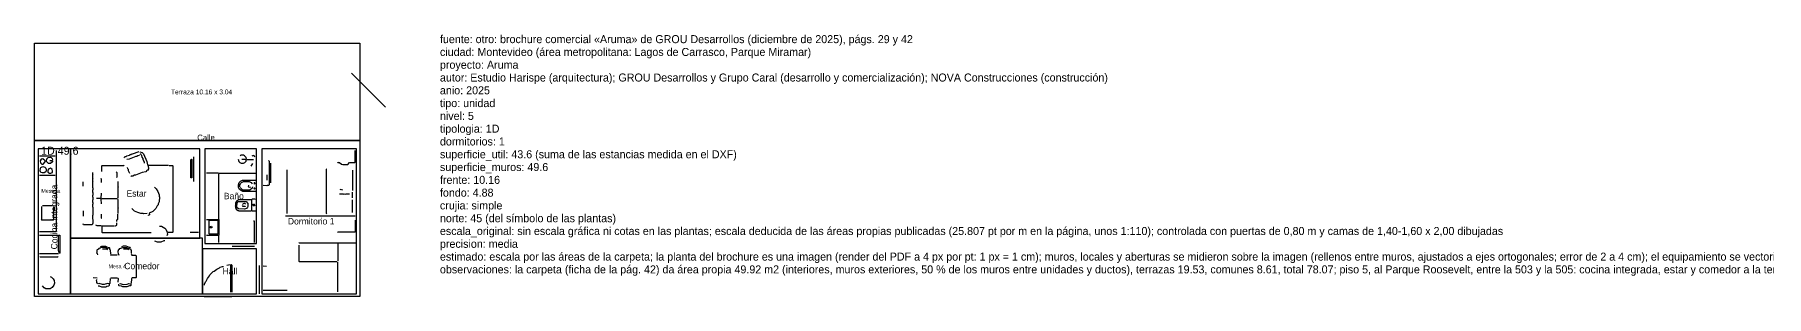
# Model space of a CAD drawing. Header units: metres. Extents: x 0 to 108, y 0 to 8.
# Drawn here: x 0 to 54.1, y 0 to 8.2 of the extents above; entities that cross this region are included whole.
import ezdxf

# ---------------------------------------------------------------- set-up
doc = ezdxf.new("R2010")
doc.units = ezdxf.units.M
for name, color, linetype in [('Trazo_Cotas', 9, 'Continuous'), ('Trazo_Datos', 7, 'Continuous'), ('Trazo_Entrada', 1, 'Continuous'), ('Trazo_Equipamiento', 8, 'Continuous'), ('Trazo_Estancias', 3, 'Continuous'), ('Trazo_Fachada', 30, 'Continuous'), ('Trazo_Norte', 1, 'Continuous'), ('Trazo_Puertas', 1, 'Continuous'), ('Trazo_Unidad', 7, 'Continuous'), ('Trazo_Ventanas', 5, 'Continuous')]:
    doc.layers.add(name, color=color, linetype=linetype)

msp = doc.modelspace()

# ---------------------------------------------------------------- linework, layer by layer
at = {"layer": 'Trazo_Cotas'}
msp.add_lwpolyline([(0, 7.92), (10.16, 7.92), (10.16, 4.88), (0, 4.88)], close=True, dxfattribs=at)
at = {"layer": 'Trazo_Entrada'}
msp.add_line((5.3, 0), (6.16, 0), dxfattribs=at)
at = {"layer": 'Trazo_Equipamiento', "color": 8}
for p, q in [((0.15, 4.4), (0.64, 4.4)), ((0.15, 3.79), (0.64, 3.79)), ((5.74, 3.85), (5.37, 3.85)), ((5.75, 2.42), (5.75, 3.84)), ((5.76, 3.85), (6.9, 3.85)), ((6.47, 4.29), (6.6, 4.29)), ((6.62, 4.28), (6.84, 4.28)), ((6.8, 4.16), (6.75, 4.07)), ((0.25, 2.84), (0.56, 2.84)), ((6.77, 3.01), (6.77, 2.68)), ((5.37, 2.41), (5.74, 2.41)), ((5.75, 2.4), (5.75, 1.92)), ((6.9, 2.67), (6.78, 2.67)), ((0.15, 1.92), (0.74, 1.92)), ((5.37, 1.91), (5.74, 1.91)), ((5.75, 1.69), (5.75, 1.9))]:
    msp.add_line(p, q, dxfattribs=at)
at = {"layer": 'Trazo_Equipamiento', "color": 9}
for p, q in [((4.97, 3.59), (4.97, 4.37)), ((4.18, 4.09), (3.56, 4.09)), ((7.26, 3.64), (7.26, 3.8)), ((7.37, 4.17), (7.37, 3.55)), ((7.89, 2.59), (7.89, 3.96)), ((9.93, 3.95), (9.93, 3.31)), ((1.52, 3.45), (1.52, 3.58)), ((9.93, 3.08), (9.93, 3.26)), ((2.07, 3.06), (1.93, 3.06)), ((2.08, 3.07), (2.09, 3.23)), ((2.09, 2.89), (2.08, 3.04)), ((9.93, 2.62), (9.93, 3.02)), ((1.52, 2.68), (1.52, 2.51)), ((2.11, 2.21), (2.47, 2.21)), ((7.84, 2.52), (10.01, 2.52)), ((5.12, 2), (4.86, 2)), ((9.47, 1.67), (9.47, 1.11)), ((1.95, 0.57), (1.83, 0.58)), ((6.11, 0.99), (6, 0.97)), ((6.12, 0.98), (6.12, 0.13)), ((7.14, 0.96), (7.24, 0.95)), ((9.46, 1.08), (9.46, 0.14)), ((7.14, 0.2), (7.89, 0.2))]:
    msp.add_line(p, q, dxfattribs=at)
at = {"layer": 'Trazo_Equipamiento', "color": 8}
for points in [[(0.67, 4.56), (0.67, 2.03), (0.66, 2.02), (0.15, 2.02)], [(0.47, 4.25), (0.55, 4.25), (0.56, 4.24), (0.56, 4.21), (0.5, 4.16), (0.43, 4.16), (0.37, 4.22), (0.38, 4.3), (0.42, 4.34), (0.5, 4.35), (0.52, 4.34), (0.55, 4.31), (0.56, 4.27)], [(6.61, 4.29), (6.62, 4.3), (6.61, 4.34), (6.56, 4.4), (6.52, 4.42), (6.45, 4.42), (6.42, 4.4)], [(6.82, 4.38), (6.81, 4.41), (6.85, 4.42), (6.87, 4.36)], [(6.36, 4.29), (6.38, 4.22), (6.41, 4.19), (6.45, 4.17), (6.52, 4.17), (6.57, 4.19), (6.61, 4.23), (6.61, 4.27)], [(6.9, 3.28), (6.5, 3.28), (6.4, 3.34), (6.37, 3.42), (6.37, 3.49), (6.39, 3.56), (6.43, 3.6), (6.49, 3.63), (6.9, 3.63)], [(6.41, 3.43), (6.41, 3.48), (6.43, 3.53), (6.46, 3.56), (6.52, 3.59), (6.7, 3.59), (6.76, 3.56), (6.79, 3.52)], [(6.81, 3.43), (6.79, 3.38), (6.72, 3.32), (6.5, 3.32), (6.42, 3.41)], [(6.74, 3.43), (6.72, 3.41), (6.69, 3.42), (6.68, 3.44), (6.69, 3.48)], [(0.59, 2.81), (0.59, 2.39), (0.58, 2.38), (0.22, 2.38), (0.21, 2.39), (0.22, 2.42), (0.22, 2.81)], [(6.76, 3.02), (6.38, 3.02), (6.32, 2.99), (6.27, 2.93), (6.27, 2.85), (6.26, 2.83), (6.27, 2.82), (6.27, 2.78), (6.3, 2.73), (6.37, 2.68)], [(6.6, 2.88), (6.56, 2.91), (6.54, 2.91), (6.51, 2.9), (6.49, 2.87)], [(6.59, 2.82), (6.58, 2.81), (6.51, 2.81), (6.49, 2.84)], [(6.9, 3.03), (6.88, 3.04), (6.8, 3.04), (6.77, 3.02)], [(6.76, 2.67), (6.4, 2.67), (6.38, 2.68)], [(6.87, 1.69), (6.87, 2.35), (6.84, 2.35)], [(0.76, 1.37), (0.76, 1.41), (0.75, 1.42), (0.75, 1.91)], [(0.76, 1.92), (0.79, 1.91), (0.79, 1.35), (0.77, 1.34)], [(0.75, 1.34), (0.74, 1.33), (0.15, 1.33)], [(0.16, 1.23), (0.17, 1.24), (0.72, 1.24), (0.74, 1.25)], [(0.49, 0.62), (0.53, 0.6), (0.58, 0.55), (0.61, 0.5), (0.62, 0.41), (0.6, 0.35), (0.55, 0.28), (0.49, 0.24), (0.35, 0.24), (0.3, 0.27), (0.25, 0.33)]]:
    msp.add_lwpolyline(points, dxfattribs=at)
at = {"layer": 'Trazo_Equipamiento', "color": 9}
for points in [[(2.82, 4.33), (2.8, 4.34), (2.83, 4.38), (2.86, 4.38), (2.88, 4.4), (2.96, 4.42), (2.98, 4.44), (3.01, 4.44), (3.03, 4.46), (3.06, 4.46), (3.26, 4.53)], [(3.28, 4.43), (3.27, 4.41), (3.22, 4.4), (3.19, 4.38), (3.16, 4.38), (2.95, 4.29), (2.88, 4.28)], [(3.29, 4.52), (3.36, 4.5), (3.4, 4.46), (3.5, 4.22), (3.53, 4.11), (3.55, 4.09)], [(3.43, 4.17), (3.43, 4.2), (3.39, 4.27), (3.39, 4.31), (3.36, 4.35), (3.35, 4.41), (3.33, 4.43), (3.32, 4.47)], [(9.46, 4.21), (9.47, 4.19), (9.52, 4.19), (9.58, 4.14), (9.63, 4.12), (9.78, 4.13), (9.84, 4.19), (10, 4.19), (10.01, 4.2), (10.01, 4.56)], [(1.81, 3.87), (1.81, 3.82), (1.82, 3.81), (1.81, 3.79), (1.81, 3.7), (1.82, 3.69), (1.81, 3.67), (1.81, 3.59), (1.82, 3.59), (1.81, 3.57), (1.81, 3.41), (1.82, 3.4), (1.82, 3.33), (1.81, 3.32), (1.81, 3.26), (1.82, 3.25), (1.82, 3.17), (1.81, 3.16), (1.81, 3.11), (1.82, 3.1), (1.82, 3.02), (1.81, 3.01), (1.81, 2.95), (1.82, 2.94), (1.82, 2.88), (1.81, 2.87), (1.81, 2.8), (1.82, 2.79), (1.82, 2.54), (1.81, 2.53), (1.82, 2.29), (1.8, 2.24), (1.53, 2.24), (1.52, 2.27)], [(2.1, 3.91), (2.1, 4.08), (2.11, 4.09), (2.79, 4.09), (2.8, 4.11)], [(2.55, 3.9), (2.57, 3.87), (2.57, 3.73), (2.56, 3.72)], [(2.97, 3.84), (2.93, 3.93), (2.93, 3.97), (2.91, 3.99), (2.9, 4.03)], [(3.52, 3.94), (3.5, 3.94), (3.47, 3.9), (3.36, 3.88), (3.15, 3.79), (3.12, 3.79), (3.07, 3.76), (3.01, 3.76), (3, 3.75)], [(3.55, 4.08), (3.56, 3.99), (3.53, 3.94)], [(4.2, 4.09), (4.31, 4.09), (4.32, 4.08), (4.32, 2.01), (4.31, 2), (4.15, 2)], [(7.31, 4.25), (7.33, 4.23), (7.33, 3.49), (7.31, 3.47), (7.26, 3.47), (7.25, 3.46), (7.14, 3.47)], [(9.13, 2.58), (9.12, 2.59), (9.12, 3.98), (9.11, 3.99)], [(2.09, 3.56), (2.09, 3.66), (2.08, 3.69)], [(2.6, 3.59), (2.6, 3.45), (2.61, 3.42), (2.6, 3.41), (2.6, 3.08), (2.59, 3.07)], [(3.74, 3.42), (3.8, 3.36), (3.85, 3.28), (3.89, 3.18), (3.89, 3.12), (3.9, 3.11), (3.89, 2.96), (3.86, 2.89), (3.86, 2.86), (3.83, 2.83), (3.79, 2.75), (3.69, 2.66), (3.58, 2.6), (3.59, 2.56), (3.58, 2.53), (3.55, 2.54)], [(9.63, 3.32), (9.55, 3.34), (9.53, 3.33)], [(2.09, 3.05), (2.1, 3.06), (2.58, 3.06)], [(2.59, 3.05), (2.6, 3.03), (2.6, 2.78), (2.61, 2.77), (2.6, 2.74), (2.6, 2.59)], [(3.52, 2.59), (3.4, 2.58), (3.39, 2.59), (3.32, 2.59), (3.22, 2.62), (3.12, 2.67), (3.04, 2.75)], [(9.52, 3.21), (9.63, 3.21), (9.64, 3.2), (9.67, 3.21), (9.71, 3.2), (9.73, 3.21), (9.83, 3.21)], [(2.09, 2.21), (1.95, 2.21), (1.91, 2.23)], [(2.08, 2.44), (2.09, 2.45), (2.09, 2.57)], [(2.1, 2.2), (2.1, 2.01), (2.11, 2), (3.64, 2)], [(2.49, 2.21), (2.53, 2.21), (2.57, 2.23), (2.57, 2.3)], [(2.57, 2.34), (2.57, 2.39), (2.6, 2.42), (2.6, 2.57)], [(3.9, 2.2), (3.96, 2.2), (4.07, 2.13), (4.1, 2.1), (4.14, 2.01)], [(10.01, 2.38), (10.01, 2.02), (10, 2.01), (9.47, 2.01), (9.46, 2.02)], [(3.74, 1.74), (3.83, 1.71), (3.95, 1.71), (4.05, 1.75), (4.07, 1.75)], [(4.14, 1.99), (4.15, 1.95), (4.13, 1.89)], [(8.25, 1.67), (8.26, 1.68), (9.46, 1.68), (9.47, 1.67)], [(9.47, 1.67), (9.47, 1.68), (10.02, 1.68)], [(1.97, 1.47), (1.94, 1.45), (1.94, 1.37), (1.93, 1.36), (1.95, 1.34), (1.96, 1.3)], [(2.31, 1.5), (2.28, 1.5), (2.21, 1.53), (2.08, 1.53), (2.05, 1.51), (2.01, 1.5), (1.98, 1.47)], [(2.06, 1.55), (2.1, 1.57), (2.21, 1.57), (2.26, 1.55)], [(2.12, 1.49), (2.22, 1.49), (2.28, 1.47)], [(2.28, 1.54), (2.33, 1.53), (2.34, 1.52), (2.34, 1.48), (2.36, 1.46), (2.37, 1.32)], [(2.58, 1.29), (2.38, 1.29), (2.37, 1.3)], [(2.64, 1.47), (2.61, 1.45), (2.61, 1.42), (2.6, 1.41), (2.61, 1.31), (2.64, 1.3)], [(2.64, 1.47), (2.66, 1.5), (2.75, 1.53), (2.87, 1.53), (2.97, 1.49)], [(2.99, 1.5), (2.98, 1.53), (2.96, 1.53), (2.86, 1.57), (2.77, 1.57), (2.71, 1.55)], [(2.78, 1.49), (2.88, 1.49), (2.93, 1.47)], [(2.99, 1.49), (3.02, 1.44), (3.02, 1.36), (3.03, 1.35), (3.02, 1.34)], [(3.02, 1.32), (3.04, 1.29), (3.15, 1.29), (3.17, 1.27), (3.17, 0.59), (3.16, 0.58), (3.05, 0.58), (3.03, 0.56)], [(8.25, 1.6), (8.25, 1.1), (8.26, 1.09), (9.44, 1.09)], [(2.34, 0.39), (2.36, 0.41), (2.37, 0.56)], [(2.38, 0.57), (2.39, 0.58), (2.57, 0.58), (2.6, 0.57), (2.61, 0.56), (2.6, 0.45)], [(3.03, 0.55), (3.02, 0.41), (3, 0.39)], [(5.31, 0.35), (5.31, 0.38), (5.34, 0.46), (5.36, 0.48), (5.4, 0.56), (5.46, 0.64), (5.47, 0.67), (5.58, 0.78), (5.61, 0.79), (5.69, 0.85), (5.77, 0.89), (5.79, 0.91), (5.87, 0.94), (5.9, 0.94)], [(6.17, 0.13), (6.17, 0.97), (6.15, 0.99), (6.13, 0.99)], [(1.97, 0.39), (1.94, 0.43), (1.94, 0.48), (1.93, 0.49), (1.94, 0.53)], [(2.33, 0.39), (2.28, 0.4), (2.17, 0.37), (2.12, 0.37), (2.02, 0.4), (1.98, 0.39)], [(1.98, 0.33), (2.02, 0.33), (2.09, 0.3), (2.22, 0.3), (2.25, 0.32), (2.32, 0.33), (2.34, 0.35), (2.34, 0.38)], [(3, 0.38), (3, 0.34), (2.99, 0.33), (2.96, 0.33), (2.88, 0.3), (2.75, 0.3), (2.71, 0.32), (2.64, 0.33), (2.63, 0.34), (2.63, 0.38)], [(2.66, 0.39), (2.67, 0.4), (2.77, 0.37), (2.89, 0.38), (2.94, 0.4), (2.99, 0.39)]]:
    msp.add_lwpolyline(points, dxfattribs=at)
at = {"layer": 'Trazo_Equipamiento', "color": 8}
for points in [[(0.33, 4.24), (0.26, 4.3), (0.2, 4.29), (0.17, 4.24), (0.18, 4.18), (0.22, 4.14), (0.27, 4.14), (0.33, 4.21)], [(0.36, 3.94), (0.35, 3.9), (0.3, 3.86), (0.24, 3.86), (0.19, 3.88), (0.17, 3.93), (0.18, 4.01), (0.19, 4.03), (0.26, 4.06), (0.32, 4.04), (0.35, 4.01), (0.36, 3.96)], [(0.56, 3.93), (0.55, 3.97), (0.5, 4.01), (0.44, 3.99), (0.41, 3.95), (0.41, 3.89), (0.46, 3.85), (0.51, 3.85), (0.55, 3.87), (0.56, 3.88)], [(6.88, 3.55), (6.86, 3.55), (6.85, 3.53), (6.88, 3.52), (6.89, 3.53)], [(6.88, 3.38), (6.86, 3.39), (6.85, 3.37), (6.87, 3.35), (6.89, 3.37)], [(6.65, 2.79), (6.62, 2.75), (6.56, 2.73), (6.37, 2.74), (6.33, 2.77), (6.32, 2.81), (6.33, 2.93), (6.36, 2.97), (6.61, 2.97), (6.66, 2.91), (6.66, 2.81)], [(6.84, 2.88), (6.86, 2.88), (6.88, 2.86), (6.86, 2.83), (6.84, 2.83), (6.82, 2.85)], [(5.45, 2.37), (5.46, 2.38), (5.7, 2.38), (5.72, 2.36), (5.72, 1.96), (5.71, 1.95), (5.46, 1.95), (5.45, 1.96)], [(5.49, 2.19), (5.52, 2.2), (5.54, 2.18), (5.54, 2.15), (5.53, 2.14), (5.49, 2.14), (5.48, 2.15)]]:
    msp.add_lwpolyline(points, close=True, dxfattribs=at)
at = {"layer": 'Trazo_Equipamiento', "color": 9}
msp.add_lwpolyline([(4.88, 3.71), (4.88, 4.27), (4.9, 4.29), (4.91, 4.28), (4.91, 3.71)], close=True, dxfattribs=at)
at = {"layer": 'Trazo_Estancias', "color": 30}
msp.add_lwpolyline([(1.12, 0.08), (1.12, 4.62), (0.11, 4.62), (0.11, 0.08)], close=True, dxfattribs=at)
at = {"layer": 'Trazo_Estancias', "color": 2}
msp.add_lwpolyline([(5.16, 1.82), (5.16, 4.62), (1.12, 4.62), (1.12, 1.82)], close=True, dxfattribs=at)
at = {"layer": 'Trazo_Estancias', "color": 4}
msp.add_lwpolyline([(6.93, 1.65), (6.93, 4.62), (5.32, 4.62), (5.32, 1.65)], close=True, dxfattribs=at)
at = {"layer": 'Trazo_Estancias', "color": 5}
msp.add_lwpolyline([(10.05, 0.08), (10.05, 4.62), (7.1, 4.62), (7.1, 0.08)], close=True, dxfattribs=at)
at = {"layer": 'Trazo_Estancias', "color": 40}
msp.add_lwpolyline([(5.24, 0.08), (5.24, 1.82), (1.12, 1.82), (1.12, 0.08)], close=True, dxfattribs=at)
at = {"layer": 'Trazo_Estancias', "color": 8}
msp.add_lwpolyline([(6.93, 0.08), (6.93, 1.49), (5.24, 1.49), (5.24, 0.08)], close=True, dxfattribs=at)
at = {"layer": 'Trazo_Fachada'}
msp.add_line((0.02, 4.88), (10.14, 4.88), dxfattribs=at)
at = {"layer": 'Trazo_Norte'}
msp.add_line((10.96, 5.92), (9.9, 6.98), dxfattribs=at)
at = {"layer": 'Trazo_Puertas'}
for p, q in [((6.17, 1.57), (6.87, 1.57)), ((7.01, 0.97), (7.01, 0.08))]:
    msp.add_line(p, q, dxfattribs=at)
at = {"layer": 'Trazo_Unidad'}
msp.add_lwpolyline([(0, 4.88), (10.16, 4.88), (10.16, 0), (0, 0)], close=True, dxfattribs=at)
at = {"layer": 'Trazo_Ventanas'}
for p, q in [((0.82, 4.88), (5.1, 4.88)), ((7.15, 4.88), (9.65, 4.88))]:
    msp.add_line(p, q, dxfattribs=at)

# ---------------------------------------------------------------- texts
at = {"layer": 'Trazo_Cotas'}
msp.add_text('Terraza 10.16 x 3.04', height=0.15, dxfattribs=at).set_placement((4.26, 6.32))
at = {"layer": 'Trazo_Datos'}
for s, p in [('fuente: otro: brochure comercial «Aruma» de GROU Desarrollos (diciembre de 2025), págs. 29 y 42', (12.66, 7.92)), ('ciudad: Montevideo (área metropolitana: Lagos de Carrasco, Parque Miramar)', (12.66, 7.52)), ('proyecto: Aruma', (12.66, 7.12)), ('autor: Estudio Harispe (arquitectura); GROU Desarrollos y Grupo Caral (desarrollo y comercialización); NOVA Construcciones (construcción)', (12.66, 6.72)), ('anio: 2025', (12.66, 6.32)), ('tipo: unidad', (12.66, 5.92)), ('nivel: 5', (12.66, 5.52)), ('tipologia: 1D', (12.66, 5.12)), ('dormitorios: 1', (12.66, 4.72)), ('superficie_util: 43.6 (suma de las estancias medida en el DXF)', (12.66, 4.32)), ('superficie_muros: 49.6', (12.66, 3.92)), ('frente: 10.16', (12.66, 3.52)), ('fondo: 4.88', (12.66, 3.12)), ('crujia: simple', (12.66, 2.72)), ('escala_original: sin escala gráfica ni cotas en las plantas; escala deducida de las áreas propias publicadas (25.807 pt por m en la página, unos 1:110); controlada con puertas de 0,80 m y camas de 1,40-1,60 x 2,00 dibujadas', (12.66, 1.92)), ('norte: 45 (del símbolo de las plantas)', (12.66, 2.32)), ('precision: media', (12.66, 1.52)), ('estimado: escala por las áreas de la carpeta; la planta del brochure es una imagen (render del PDF a 4 px por pt: 1 px = 1 cm); muros, locales y aberturas se midieron sobre la imagen (rellenos entre muros, ajustados a ejes ortogonales; error de 2 a 4 cm); el equipamiento se vectorizó de la imagen (trazos aproximados) y los nombres de los muebles son medidas nominales; Estar, Comedor y Cocina integrada son un mismo ambiente: sus límites, sin muro, se trazaron según el amueblamiento del plano', (12.66, 1.12)), ('observaciones: la carpeta (ficha de la pág. 42) da área propia 49.92 m2 (interiores, muros exteriores, 50 % de los muros entre unidades y ductos), terrazas 19.53, comunes 8.61, total 78.07; piso 5, al Parque Roosevelt, entre la 503 y la 505: cocina integrada, estar y comedor a la terraza, dormitorio con el baño al lado; se entra desde el palier (abajo); terrazas en Trazo_Cotas, fuera del contorno; Aruma, frente a la Laguna Grande de los Lagos de Carrasco (Parque Miramar), con el Parque Roosevelt del otro lado; edificio exento de 5 pisos y 37 apartamentos; la calle y el acceso están arriba en las plantas (Parque Roosevelt) y la laguna abajo', (12.66, 0.72))]:
    msp.add_text(s, height=0.25, dxfattribs=at).set_placement(p)
at = {"layer": 'Trazo_Equipamiento', "color": 8}
for s, p in [('Mesada', (0.21, 3.24)), ('Mesa 4', (2.31, 0.88))]:
    msp.add_text(s, height=0.12, dxfattribs=at).set_placement(p)
at = {"layer": 'Trazo_Estancias', "color": 30}
msp.add_text('Cocina integrada', height=0.2, rotation=90, dxfattribs=at).set_placement((0.71, 1.47))
at = {"layer": 'Trazo_Estancias', "color": 2}
msp.add_text('Estar', height=0.2, dxfattribs=at).set_placement((2.87, 3.12))
at = {"layer": 'Trazo_Estancias', "color": 4}
msp.add_text('Baño', height=0.2, dxfattribs=at).set_placement((5.91, 3.04))
at = {"layer": 'Trazo_Estancias', "color": 5}
msp.add_text('Dormitorio 1', height=0.2, dxfattribs=at).set_placement((7.91, 2.25))
at = {"layer": 'Trazo_Estancias', "color": 40}
msp.add_text('Comedor', height=0.2, dxfattribs=at).set_placement((2.8, 0.85))
at = {"layer": 'Trazo_Estancias', "color": 8}
msp.add_text('Hall', height=0.2, dxfattribs=at).set_placement((5.87, 0.69))
at = {"layer": 'Trazo_Fachada'}
msp.add_text('Calle', height=0.18, dxfattribs=at).set_placement((5.08, 4.88))
at = {"layer": 'Trazo_Unidad'}
msp.add_text('1D 49.6', height=0.25, dxfattribs=at).set_placement((0.2, 4.43))

doc.saveas('drawing.dxf')
